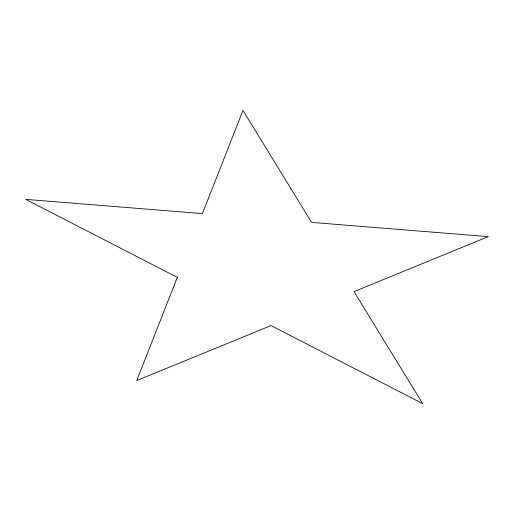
<?xml version="1.0" encoding="UTF-8"?>
<svg xmlns="http://www.w3.org/2000/svg" width="514" height="514" viewBox="0 0 514 514"><rect width="100%" height="100%" fill="white"/><g stroke="black" fill="none" stroke-linecap="round" stroke-linejoin="round"><path stroke-width="0.77" d="M177.317 277.374L136.73 380.559L271.019 325.58L422.63 403.593L354.011 291.605L488.3 236.626L311.6 222.395L242.981 110.407L202.4 213.599L25.7 199.368L177.317 277.374"/></g></svg>
